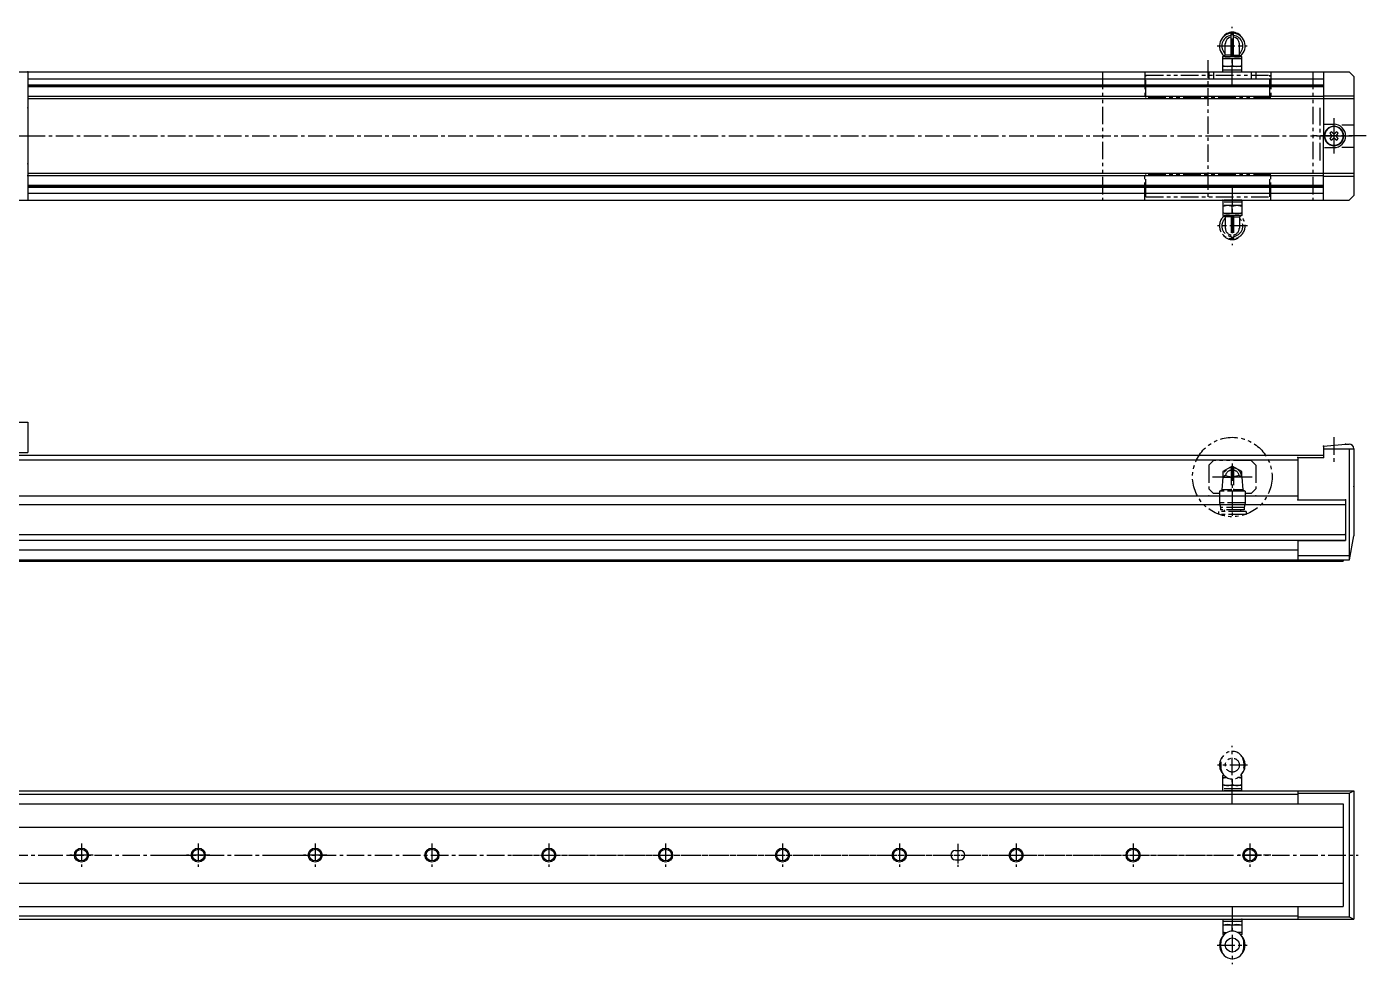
# Model space of a CAD drawing. Extents: x -774 to 260, y 75 to 509.
# Drawn here: x -313 to 260, y 107 to 509 of the extents above; entities that cross this region are included whole.
import ezdxf

# ---------------------------------------------------------------- set-up
doc = ezdxf.new("R2010")
doc.units = 0
for name, pattern in [('CENTER', [12, 7.5, -1.5, 1.5, -1.5]), ('CONTINOUS', [0]), ('PHANTOM', [15, 7.5, -1.5, 1.5, -1.5, 1.5, -1.5])]:
    doc.linetypes.add(name, pattern=pattern)
doc.layers.get('0').update_dxf_attribs({"linetype": 'CONTINUOUS'})
doc.layers.add('CENTER', color=1, linetype='CENTER')

msp = doc.modelspace()

# ---------------------------------------------------------------- linework, layer by layer
at = {"color": 7, "linetype": 'CONTINOUS'}
for p, q in [((202.48, 495.79), (202.48, 505.76)), ((203.48, 495.79), (203.48, 505.76)), ((199.98, 496.36), (199.98, 501.19)), ((205.98, 496.36), (205.98, 501.19)), ((198.98, 495.79), (199.98, 496.36)), ((198.98, 495.79), (206.98, 495.79)), ((198.98, 489.29), (198.98, 495.79)), ((198.98, 494.99), (206.98, 494.99)), ((202.48, 496.36), (199.98, 496.36)), ((202.98, 494.63), (202.98, 491.94)), ((203.48, 496.36), (205.98, 496.36)), ((206.98, 495.79), (205.98, 496.36)), ((206.98, 489.29), (206.98, 495.79)), ((-581.02, 489.29), (241.98, 489.29)), ((-330.52, 489.29), (-312.52, 489.29)), ((-312.52, 489.29), (-312.52, 434.29)), ((192.98, 489.29), (192.98, 486.29)), ((194.98, 489.29), (194.98, 486.29)), ((198.98, 491.59), (206.98, 491.59)), ((198.98, 490.09), (206.98, 490.09)), ((198.98, 489.29), (206.98, 489.29)), ((210.98, 489.29), (210.98, 486.29)), ((212.98, 489.29), (212.98, 486.29)), ((241.98, 489.29), (241.98, 461.79)), ((241.98, 489.29), (252.98, 489.29)), ((254.98, 487.29), (252.98, 489.29)), ((254.98, 487.29), (254.98, 436.29)), ((-312.52, 486.29), (241.98, 486.29)), ((-312.52, 483.69), (241.98, 483.69)), ((-312.52, 483.29), (241.98, 483.29)), ((-312.52, 482.88), (241.98, 482.88)), ((-312.52, 478.79), (241.98, 478.79)), ((-312.52, 477.79), (241.98, 477.79)), ((241.98, 478.99), (254.98, 478.99)), ((241.98, 477.79), (254.98, 477.79)), ((242.49, 466.79), (246.48, 466.79)), ((249.8, 466.59), (254.98, 466.59)), ((241.98, 434.29), (241.98, 461.79)), ((245.32, 463.6), (244.67, 462.95)), ((244.67, 462.95), (245.17, 462.45)), ((245.17, 461.12), (244.67, 460.63)), ((244.67, 460.63), (245.32, 459.98)), ((245.82, 463.1), (245.32, 463.6)), ((245.32, 459.98), (245.82, 460.47)), ((247.64, 463.6), (247.15, 463.1)), ((247.15, 460.47), (247.64, 459.98)), ((248.29, 462.95), (247.64, 463.6)), ((247.64, 459.98), (248.29, 460.63)), ((247.8, 462.45), (248.29, 462.95)), ((248.29, 460.63), (247.8, 461.12)), ((242.49, 456.79), (246.48, 456.79)), ((249.8, 456.98), (254.98, 456.98)), ((-312.81, 444.79), (241.98, 444.79)), ((-312.52, 445.79), (241.98, 445.79)), ((241.98, 445.79), (254.98, 445.79)), ((241.98, 444.59), (254.98, 444.59)), ((-312.52, 440.69), (241.98, 440.69)), ((-312.52, 440.29), (241.98, 440.29)), ((-312.52, 439.88), (241.98, 439.88)), ((-312.52, 437.29), (241.98, 437.29)), ((254.98, 436.29), (252.98, 434.29)), ((-581.02, 434.29), (241.98, 434.29)), ((-330.52, 434.29), (-312.52, 434.29)), ((241.98, 434.29), (252.98, 434.29)), ((-331.02, 339.29), (-312.52, 339.29)), ((-312.52, 339.29), (-312.52, 326.29)), ((241.98, 329.06), (251.48, 329.89)), ((241.98, 329.01), (241.98, 324.09)), ((241.98, 327.79), (254.98, 327.79)), ((251.48, 329.89), (252.98, 329.89)), ((252.98, 327.79), (252.98, 280.29)), ((254.98, 327.89), (254.98, 290.63)), ((-575.02, 325.09), (241.98, 325.09)), ((-575.02, 323.09), (230.98, 323.09)), ((-402.52, 326.29), (-312.52, 326.29)), ((230.98, 324.09), (241.98, 324.09)), ((230.98, 324.09), (230.98, 306.09)), ((-595.02, 303.96), (251.48, 303.96)), ((-575.02, 307.79), (230.98, 307.79)), ((230.98, 306.09), (251.48, 306.09)), ((251.48, 306.09), (251.48, 291.29)), ((-595.02, 291.12), (251.48, 291.12)), ((-595.02, 288.79), (251.48, 288.79)), ((230.98, 288.59), (230.98, 280.29)), ((230.98, 288.59), (251.48, 288.59)), ((251.48, 291.29), (251.48, 288.59)), ((253.16, 280.29), (254.98, 290.63)), ((-575.02, 284.62), (230.98, 284.62)), ((230.98, 282.18), (252.98, 282.18)), ((-575.02, 280.29), (230.98, 280.29)), ((-463.52, 279.79), (-277.93, 279.79)), ((-302.05, 279.79), (250.48, 279.79)), ((230.98, 280.29), (253.16, 280.29)), ((250.48, 280.29), (250.48, 279.79)), ((250.48, 280.29), (252.16, 280.29)), ((-601.02, 181.46), (254.98, 181.46)), ((-576.02, 179.96), (230.98, 179.96)), ((230.98, 181.46), (230.98, 175.96)), ((230.98, 180.46), (252.98, 180.46)), ((252.98, 180.46), (254.98, 181.46)), ((252.98, 180.46), (252.98, 127.46)), ((254.98, 181.46), (254.98, 126.46)), ((-591.02, 175.96), (250.48, 175.96)), ((250.48, 175.96), (250.48, 131.96)), ((-591.02, 165.96), (250.48, 165.96)), ((-591.02, 141.96), (250.48, 141.96)), ((-591.02, 131.96), (250.48, 131.96)), ((230.98, 131.96), (230.98, 126.46)), ((-601.02, 126.46), (254.98, 126.46)), ((-576.02, 127.96), (230.98, 127.96)), ((198.98, 126.46), (206.98, 126.46)), ((198.98, 126.46), (198.98, 119.96)), ((206.98, 126.46), (206.98, 119.96)), ((230.98, 127.46), (252.98, 127.46)), ((252.98, 127.46), (254.98, 126.46)), ((198.98, 125.66), (206.98, 125.66)), ((198.98, 124.16), (206.98, 124.16)), ((198.98, 120.76), (200.63, 120.76)), ((202.98, 121.36), (202.98, 123.8)), ((206.98, 120.76), (205.33, 120.76)), ((198.08, 114.46), (198.08, 116.46)), ((198.98, 119.96), (199.55, 119.96)), ((198.98, 119.96), (199.35, 119.75)), ((206.98, 119.96), (206.41, 119.96)), ((206.98, 119.96), (206.61, 119.75)), ((207.88, 114.46), (207.88, 116.46))]:
    msp.add_line(p, q, dxfattribs=at)
at = {"color": 3, "linetype": 'PHANTOM'}
for p, q in [((147.48, 489.29), (147.48, 434.29)), ((165.48, 489.29), (165.48, 478.29)), ((165.98, 487.79), (218.98, 487.79)), ((165.98, 478.18), (165.98, 487.79)), ((218.98, 478.3), (218.98, 487.79)), ((219.48, 489.29), (219.48, 478.29)), ((237.48, 489.29), (237.48, 434.29)), ((219.48, 478.29), (165.48, 478.29)), ((165.98, 478.79), (218.98, 478.79)), ((240.48, 473.79), (240.48, 449.79)), ((165.48, 434.29), (165.48, 445.29)), ((219.48, 445.29), (165.48, 445.29)), ((165.98, 435.79), (165.98, 445.29)), ((165.98, 444.79), (218.98, 444.79)), ((218.98, 435.79), (218.98, 445.29)), ((219.48, 434.29), (219.48, 445.29)), ((165.98, 435.79), (218.98, 435.79)), ((206.98, 434.29), (198.98, 434.29)), ((198.98, 434.29), (198.98, 427.79)), ((206.98, 433.49), (198.98, 433.49)), ((206.98, 431.99), (198.98, 431.99)), ((202.98, 428.94), (202.98, 431.63)), ((206.98, 434.29), (206.98, 427.79)), ((206.98, 428.59), (198.98, 428.59)), ((198.98, 427.79), (199.98, 427.21)), ((206.98, 427.79), (198.98, 427.79)), ((202.48, 427.21), (199.98, 427.21)), ((199.98, 427.21), (199.98, 422.38)), ((202.48, 427.79), (202.48, 417.81)), ((203.48, 427.79), (203.48, 417.81)), ((203.48, 427.21), (205.98, 427.21)), ((206.98, 427.79), (205.98, 427.21)), ((205.98, 427.21), (205.98, 422.38)), ((194.98, 322.79), (192.98, 320.79)), ((210.98, 322.79), (194.98, 322.79)), ((212.98, 320.79), (210.98, 322.79)), ((192.98, 320.79), (192.98, 310.79)), ((198.98, 315.79), (198.48, 310.36)), ((202.98, 320.41), (198.98, 318.1)), ((198.98, 318.1), (198.98, 315.79)), ((200.04, 316.4), (198.98, 315.79)), ((198.98, 315.79), (202.48, 315.79)), ((200.04, 316.4), (202.48, 315.89)), ((202.48, 319.76), (202.48, 309.79)), ((206.98, 318.1), (202.98, 320.41)), ((203.48, 319.76), (203.48, 309.79)), ((205.92, 316.4), (203.48, 315.89)), ((205.92, 316.4), (206.98, 315.79)), ((206.98, 315.79), (206.98, 318.1)), ((206.98, 315.79), (207.48, 310.36)), ((212.98, 320.79), (212.98, 310.79)), ((194.98, 308.79), (192.98, 310.79)), ((197.48, 309.79), (198.48, 310.36)), ((208.48, 309.79), (197.48, 309.79)), ((197.48, 309.79), (197.48, 304.79)), ((202.48, 310.36), (198.48, 310.36)), ((207.48, 310.36), (203.48, 310.36)), ((208.48, 309.79), (207.48, 310.36)), ((208.48, 309.79), (208.48, 304.79)), ((210.98, 308.79), (212.98, 310.79)), ((197.48, 308.79), (194.98, 308.79)), ((208.48, 304.79), (197.48, 304.79)), ((197.48, 304.79), (197.98, 302.79)), ((208.48, 304.79), (207.98, 302.79)), ((210.98, 308.79), (208.48, 308.79)), ((208.88, 300.99), (197.08, 300.99)), ((197.08, 300.99), (197.08, 299.79)), ((208.88, 299.79), (197.08, 299.79)), ((197.98, 302.79), (197.98, 301.79)), ((207.98, 302.79), (197.98, 302.79)), ((207.98, 301.79), (197.98, 301.79)), ((199.48, 301.79), (199.48, 300.99)), ((206.48, 301.79), (206.48, 300.99)), ((207.98, 302.79), (207.98, 301.79)), ((208.88, 300.99), (208.88, 299.79)), ((198.08, 193.46), (198.08, 191.46)), ((207.88, 193.46), (207.88, 191.46)), ((198.98, 187.96), (199.35, 188.17)), ((198.98, 181.46), (198.98, 187.96)), ((198.98, 187.96), (199.55, 187.96)), ((198.98, 187.16), (200.63, 187.16)), ((206.98, 183.76), (198.98, 183.76)), ((202.98, 186.56), (202.98, 184.12)), ((206.98, 187.16), (205.33, 187.16)), ((206.98, 187.96), (206.41, 187.96)), ((206.98, 187.96), (206.61, 188.17)), ((206.98, 181.46), (206.98, 187.96)), ((206.98, 182.26), (198.98, 182.26)), ((206.98, 181.46), (198.98, 181.46))]:
    msp.add_line(p, q, dxfattribs=at)
at = {"color": 7, "linetype": 'CONTINUOUS'}
for p, q in [((84.48, 155.96), (86.48, 155.96)), ((84.48, 151.96), (86.48, 151.96))]:
    msp.add_line(p, q, dxfattribs=at)
at = {"color": 7, "linetype": 'CENTER'}
for p, q in [((85.48, 158.71), (85.48, 148.96)), ((85.48, 157.83), (85.48, 150.27))]:
    msp.add_line(p, q, dxfattribs=at)
at = {"color": 3, "linetype": 'PHANTOM'}
for centre, radius in [((202.98, 315.79), 17), ((202.98, 192.46), 3)]:
    msp.add_circle(centre, radius, dxfattribs=at)
at = {"color": 7, "linetype": 'CONTINOUS'}
for centre, radius in [((-289.52, 153.96), 3), ((-289.52, 153.96), 2.5), ((-239.52, 153.96), 3), ((-239.52, 153.96), 2.5), ((-189.52, 153.96), 3), ((-189.52, 153.96), 2.5), ((-139.52, 153.96), 3), ((-139.52, 153.96), 2.5), ((-89.52, 153.96), 3), ((-89.52, 153.96), 2.5), ((-39.52, 153.96), 3), ((-39.52, 153.96), 2.5), ((10.48, 153.96), 3), ((10.48, 153.96), 2.5), ((60.48, 153.96), 3), ((60.48, 153.96), 2.5), ((110.48, 153.96), 3), ((110.48, 153.96), 2.5), ((160.48, 153.96), 3), ((160.48, 153.96), 2.5), ((210.48, 153.96), 3), ((210.48, 153.96), 2.5), ((202.98, 115.46), 3)]:
    msp.add_circle(centre, radius, dxfattribs=at)
for centre, radius, start, end in [((202.98, 500.29), 5.5, 309.82252, 230.17746), ((202.98, 500.29), 4.5, 96.37938, 228.18969), ((202.98, 501.29), 4.9, 32.3231, 147.67682), ((202.98, 500.29), 4.5, 311.81031, 83.62063), ((202.98, 501.19), 3, 99.5941, 180.00003), ((202.98, 501.19), 3, 0, 80.40593), ((200.98, 489.21), 5.78, 69.74381, 110.25606), ((204.98, 489.21), 5.78, 69.74387, 110.25611), ((200.98, 497.36), 5.78, 249.74386, 290.25611), ((204.98, 497.36), 5.78, 249.74386, 290.25611), ((246.48, 461.79), 4.15, 0, 359.99971), ((246.48, 461.79), 4, 0, 359.99971), ((246.48, 461.79), 5, 270, 90), ((244.5, 461.79), 0.94, 315.00004, 45.00002), ((246.48, 463.77), 0.94, 225.00005, 315.00004), ((246.48, 459.81), 0.94, 45.00002, 135.00005), ((248.46, 461.79), 0.94, 135.00005, 225.00009), ((252.98, 327.89), 2, 0, 90), ((202.98, 116.46), 4.9, 0, 180.00002), ((200.98, 118.39), 5.78, 69.74389, 110.25614), ((200.98, 126.54), 5.78, 249.74394, 266.70601), ((204.98, 118.39), 5.78, 69.74389, 110.25614), ((204.98, 126.54), 5.78, 273.29405, 290.25612), ((202.98, 115.46), 5.5, 138.8389, 221.16112), ((202.98, 115.46), 5.5, 318.83896, 41.16118), ((202.98, 114.46), 4.9, 180.00004, 0)]:
    msp.add_arc(centre, radius, start, end, dxfattribs=at)
at = {"color": 3, "linetype": 'PHANTOM'}
for centre, radius, start, end in [((200.98, 426.21), 5.78, 69.74386, 110.25611), ((204.98, 426.21), 5.78, 69.74386, 110.25611), ((202.98, 423.29), 5.5, 129.82252, 50.17746), ((202.98, 423.29), 4.5, 131.81031, 263.62063), ((200.98, 434.36), 5.78, 249.74387, 290.25611), ((204.98, 434.36), 5.78, 249.74381, 290.25606), ((202.98, 423.29), 4.5, 276.37938, 48.18969), ((202.98, 422.29), 4.9, 212.3231, 327.67682), ((202.98, 422.38), 3, 180, 260.40593), ((202.98, 422.38), 3, 279.5941, 0.00003), ((202.98, 315.79), 4, 0.00015, 180.00014), ((202.98, 315.79), 3, 99.59399, 168.18958), ((202.98, 315.79), 3, 11.81037, 80.40595), ((202.98, 192.46), 5.5, 138.83896, 221.16118), ((202.98, 193.46), 4.9, 0.00004, 180), ((202.98, 192.46), 5.5, 318.8389, 41.16112), ((202.98, 191.46), 4.9, 180.00005, 0.00002), ((200.98, 181.39), 5.78, 93.29405, 110.25612), ((200.98, 189.54), 5.78, 249.74389, 290.25614), ((204.98, 189.54), 5.78, 249.74389, 290.25614), ((204.98, 181.39), 5.78, 69.74394, 86.70601)]:
    msp.add_arc(centre, radius, start, end, dxfattribs=at)
at = {"color": 7, "linetype": 'CONTINUOUS'}
for centre, start, end in [((84.48, 153.96), 90, 270), ((86.48, 153.96), 270, 90)]:
    msp.add_arc(centre, 2, start, end, dxfattribs=at)
at = {"color": 7, "linetype": 'CONTINOUS'}
for p in [(-312.52, 489.29), (202.98, 489.29), (202.98, 489.29), (206.98, 489.29), (-312.52, 473.79), (241.98, 461.79), (246.48, 461.79), (246.48, 461.79), (246.48, 461.79), (254.98, 461.79), (254.98, 461.79), (-312.52, 449.79), (-312.52, 434.29), (198.98, 434.29), (202.98, 434.29), (202.98, 434.29), (202.98, 434.29), (241.98, 434.29), (241.98, 329.06), (241.98, 329.01), (251.48, 329.89), (230.98, 324.09), (241.98, 324.09), (202.98, 315.79), (202.98, 315.79), (254.98, 311.79), (254.98, 311.79), (192.98, 307.79), (212.98, 307.79), (230.98, 306.09), (251.48, 306.09), (202.98, 299.79), (251.48, 291.29), (198.98, 181.46), (202.98, 181.46), (202.98, 181.46), (202.98, 126.46), (202.98, 126.46), (202.98, 126.46), (206.98, 126.46)]:
    msp.add_point(p, dxfattribs=at)
at = {"layer": 'CENTER', "color": 1, "linetype": 'CENTER'}
for p, q in [((202.98, 483.93), (202.98, 508.51)), ((196.53, 500.29), (209.31, 500.29)), ((192.48, 494.17), (192.48, 433.95)), ((246.48, 469.33), (246.48, 454.25)), ((246.48, 469.33), (246.48, 454.25)), ((246.48, 467.79), (246.48, 455.79)), ((246.48, 466.79), (246.48, 456.79)), ((-656.04, 461.79), (-312.52, 461.79)), ((-312.52, 461.79), (254.25, 461.79)), ((260.27, 461.79), (237.14, 461.79)), ((238.94, 461.79), (254.02, 461.79)), ((238.94, 461.79), (254.02, 461.79)), ((240.48, 461.79), (252.48, 461.79)), ((202.98, 439.65), (202.98, 415.06)), ((209.44, 423.29), (196.65, 423.29)), ((246.48, 332.83), (246.48, 321.17)), ((202.98, 321.61), (202.98, 297.8)), ((211.48, 315.79), (194.48, 315.79)), ((208.65, 315.79), (197.89, 315.79)), ((202.98, 176.1), (202.98, 200.69)), ((209.44, 192.46), (196.65, 192.46)), ((-289.52, 158.96), (-289.52, 148.96)), ((-239.52, 158.96), (-239.52, 148.96)), ((-189.52, 158.96), (-189.52, 148.96)), ((-139.52, 158.96), (-139.52, 148.96)), ((-89.52, 158.96), (-89.52, 148.96)), ((-39.52, 158.96), (-39.52, 148.96)), ((10.48, 158.96), (10.48, 148.96)), ((60.48, 158.96), (60.48, 148.96)), ((110.48, 158.96), (110.48, 148.96)), ((160.48, 158.96), (160.48, 148.96)), ((210.48, 158.96), (210.48, 148.96)), ((-655.99, 153.96), (256.87, 153.96)), ((-305.08, 153.96), (-296.2, 153.96)), ((-284.52, 153.96), (-294.52, 153.96)), ((-255.08, 153.96), (-246.2, 153.96)), ((-234.52, 153.96), (-244.52, 153.96)), ((-205.08, 153.96), (-196.2, 153.96)), ((-184.52, 153.96), (-194.52, 153.96)), ((-105.08, 153.96), (203.8, 153.96)), ((215.48, 153.96), (205.48, 153.96)), ((207.42, 153.96), (216.3, 153.96)), ((219.42, 153.96), (216.3, 153.96)), ((219.42, 153.96), (216.3, 153.96)), ((202.98, 131.82), (202.98, 107.24)), ((196.53, 115.46), (209.31, 115.46))]:
    msp.add_line(p, q, dxfattribs=at)

doc.saveas('drawing.dxf')
